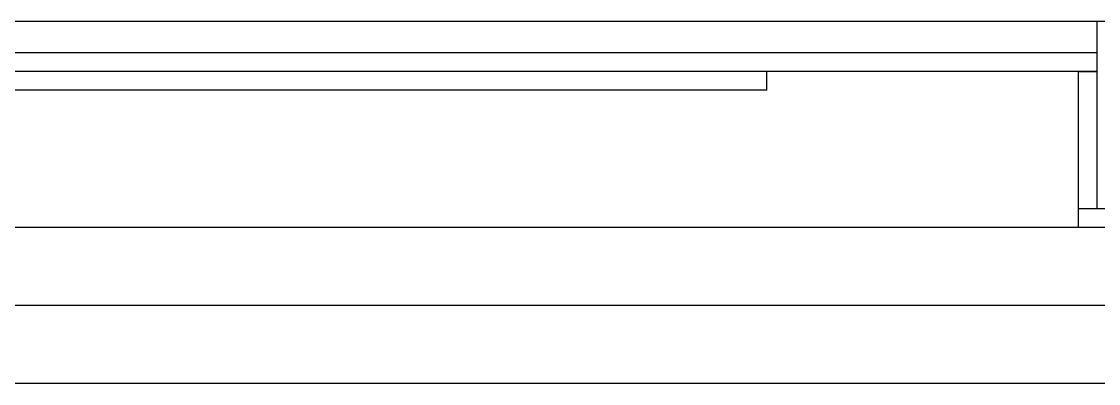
# Model space of a CAD drawing. Header units: metres. Extents: x 0 to 382603, y -272422 to 0.
# Drawn here: x 371118 to 371809, y -271370 to -271138 of the extents above; entities that cross this region are included whole.
import ezdxf

# ---------------------------------------------------------------- set-up
doc = ezdxf.new("R2010")
doc.units = ezdxf.units.M
for name, color, linetype in [('10', 8, 'Continuous'), ('16', 3, 'Continuous'), ('19', 9, 'Continuous'), ('9', 1, 'Continuous')]:
    doc.layers.add(name, color=color, linetype=linetype)

msp = doc.modelspace()

# ---------------------------------------------------------------- hatches: boundary and pattern name
at = {"layer": '10'}
h = msp.add_hatch(dxfattribs=at)
h.set_pattern_fill('AR-PARQ1', scale=100)
h.paths.add_polyline_path([(368704.35, -271137.81), (368704.35, -271157.81), (371808.35, -271157.81), (371808.35, -271137.81)])
h = msp.add_hatch(dxfattribs=at)
h.set_pattern_fill('AR-PARQ1', scale=3)
h.paths.add_polyline_path([(371844.35, -271137.81), (371826.35, -271137.81), (371826.35, -271219.81), (371844.35, -271219.81)])
h.paths.add_polyline_path([(371826.35, -271137.81), (371808.35, -271137.81), (371808.35, -271257.81), (371826.35, -271257.81)])

# ---------------------------------------------------------------- linework, layer by layer
at = {"layer": '16'}
for p, q in [((371808.35, -271157.81), (370256.35, -271157.81)), ((371808.35, -271169.81), (370256.35, -271169.81)), ((371796.35, -271269.81), (371796.35, -271169.81)), ((371796.35, -271169.81), (371808.35, -271169.81)), ((371808.35, -271257.81), (371808.35, -271169.81)), ((371898.35, -271257.81), (371796.35, -271257.81)), ((371886.35, -271269.81), (371796.35, -271269.81))]:
    msp.add_line(p, q, dxfattribs=at)
at = {"layer": '19'}
for p, q in [((371796.35, -271169.81), (370256.35, -271169.81)), ((371796.35, -271269.81), (370256.35, -271269.81)), ((371886.35, -271319.81), (370256.35, -271319.81)), ((371976.35, -271369.81), (370256.35, -271369.81))]:
    msp.add_line(p, q, dxfattribs=at)
at = {"layer": '9'}
for p, q in [((371844.35, -271137.81), (370256.35, -271137.81)), ((371808.35, -271257.81), (371808.35, -271137.81)), ((371596.35, -271181.81), (371596.35, -271169.81)), ((371596.35, -271181.81), (370256.35, -271181.81))]:
    msp.add_line(p, q, dxfattribs=at)

doc.saveas('drawing.dxf')
